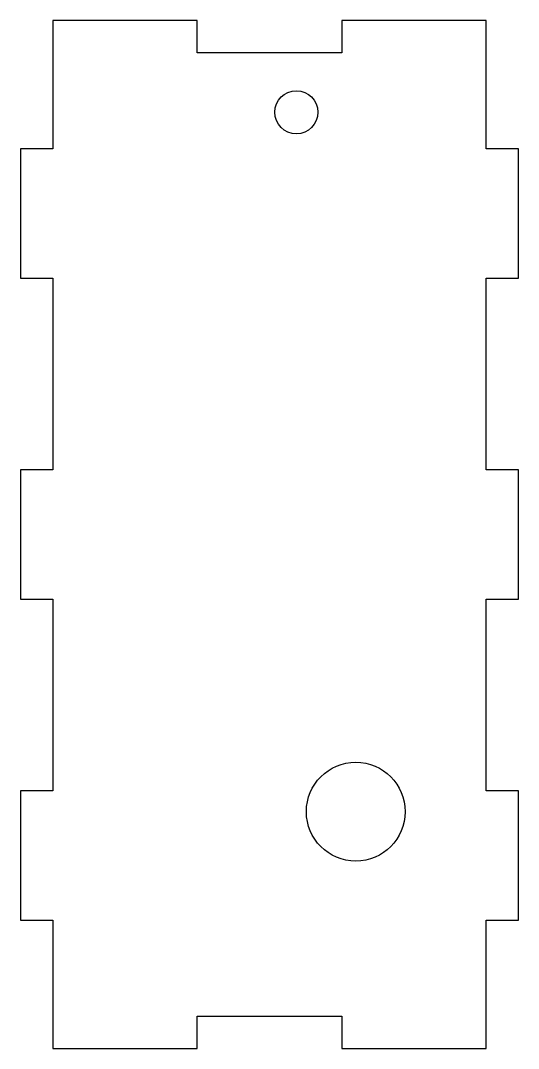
# Model space of a CAD drawing. Header units: millimetres. Extents: x -29.8 to 16.4, y 0 to 95.4.
import ezdxf

# ---------------------------------------------------------------- set-up
doc = ezdxf.new("R2010")
doc.units = ezdxf.units.MM

msp = doc.modelspace()

# ---------------------------------------------------------------- linework, layer by layer
msp.add_lwpolyline([(0, 0), (13.4, 0), (13.4, 11.9), (16.4, 11.9), (16.4, 23.9), (13.4, 23.9), (13.4, 41.7), (16.4, 41.7), (16.4, 53.7), (13.4, 53.7), (13.398, 53.767), (13.399, 56.215), (13.399, 57.672), (13.4, 71.5), (16.4, 71.5), (16.4, 83.5), (13.4, 83.5), (13.4, 95.4), (0, 95.4), (0, 92.4), (-13.4, 92.4), (-13.4, 95.4), (-26.8, 95.4), (-26.8, 83.5), (-29.8, 83.5), (-29.8, 71.5), (-26.8, 71.5), (-26.8, 53.7), (-29.8, 53.7), (-29.8, 41.7), (-26.8, 41.7), (-26.8, 23.9), (-29.8, 23.9), (-29.8, 11.9), (-26.8, 11.9), (-26.8, 0), (-13.4, 0), (-13.4, 3), (0, 3)], close=True)
for centre, radius in [((-4.208, 86.892), 2), ((1.306, 21.974), 4.587)]:
    msp.add_circle(centre, radius)

doc.saveas('drawing.dxf')
